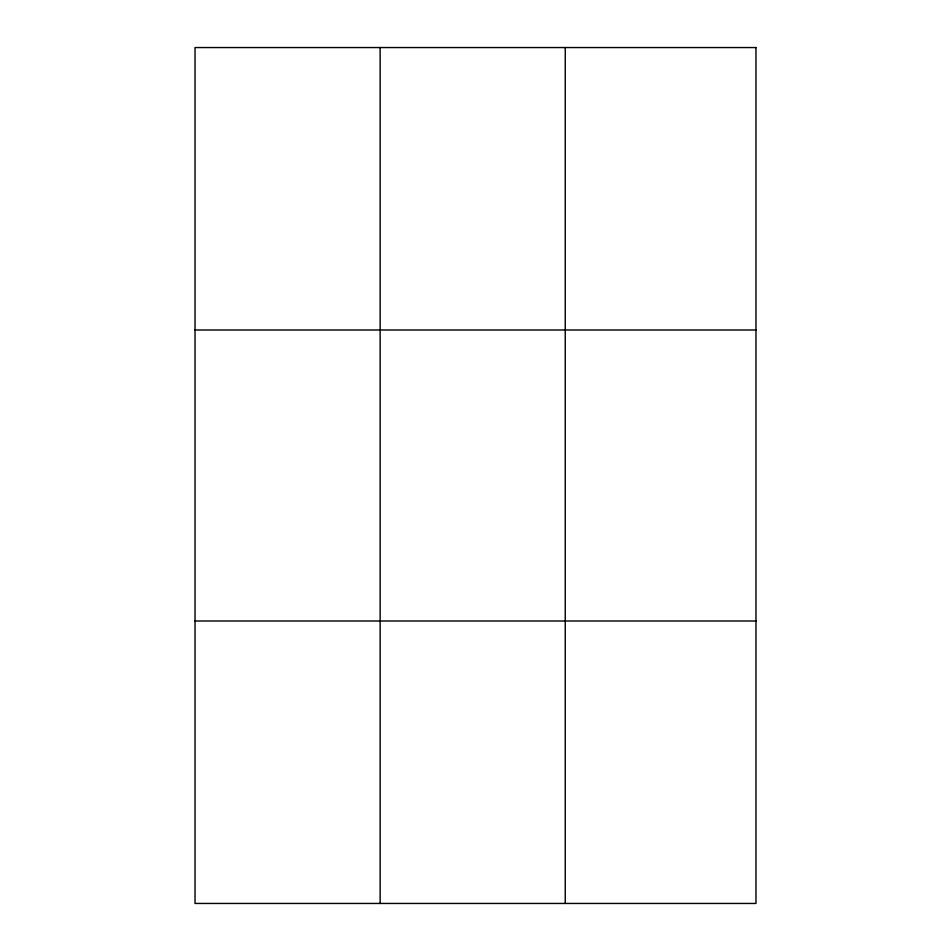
<?xml version="1.0" encoding="UTF-8"?>
<svg xmlns="http://www.w3.org/2000/svg" width="951" height="951" viewBox="0 0 951 951"><rect width="100%" height="100%" fill="white"/><g stroke="black" fill="none" stroke-linecap="round" stroke-linejoin="round"><path stroke-width="1.43" d="M380.138 903.45L380.138 47.55M565.251 903.45L565.251 47.55M195.026 329.997L755.974 329.997M195.026 621.003L755.974 621.003M755.974 47.55L755.974 903.45L195.026 903.45L195.026 47.55L755.974 47.55"/></g></svg>
